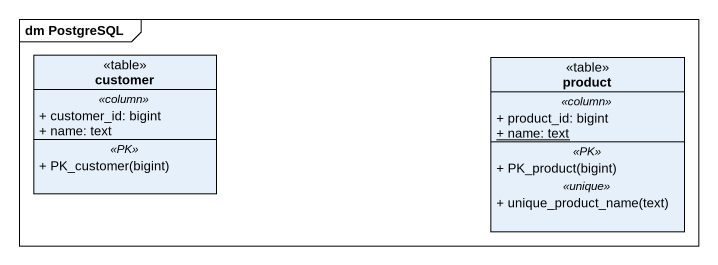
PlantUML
@startuml
mainframe dm PostgreSQL
hide circle
hide empty members
skinparam classAttributeIconSize 0
class customer <<table>> {
  .. <<column>> ..
  + customer_id: bigint
  + name: text
  .. <<PK>> ..
  + PK_customer(bigint)
}
class product <<table>> {
  .. <<column>> ..
  + product_id: bigint
  {static} + name: text
  .. <<PK>> ..
  + PK_product(bigint)
  .. <<unique>> ..
  + unique_product_name(text)
}
@enduml
